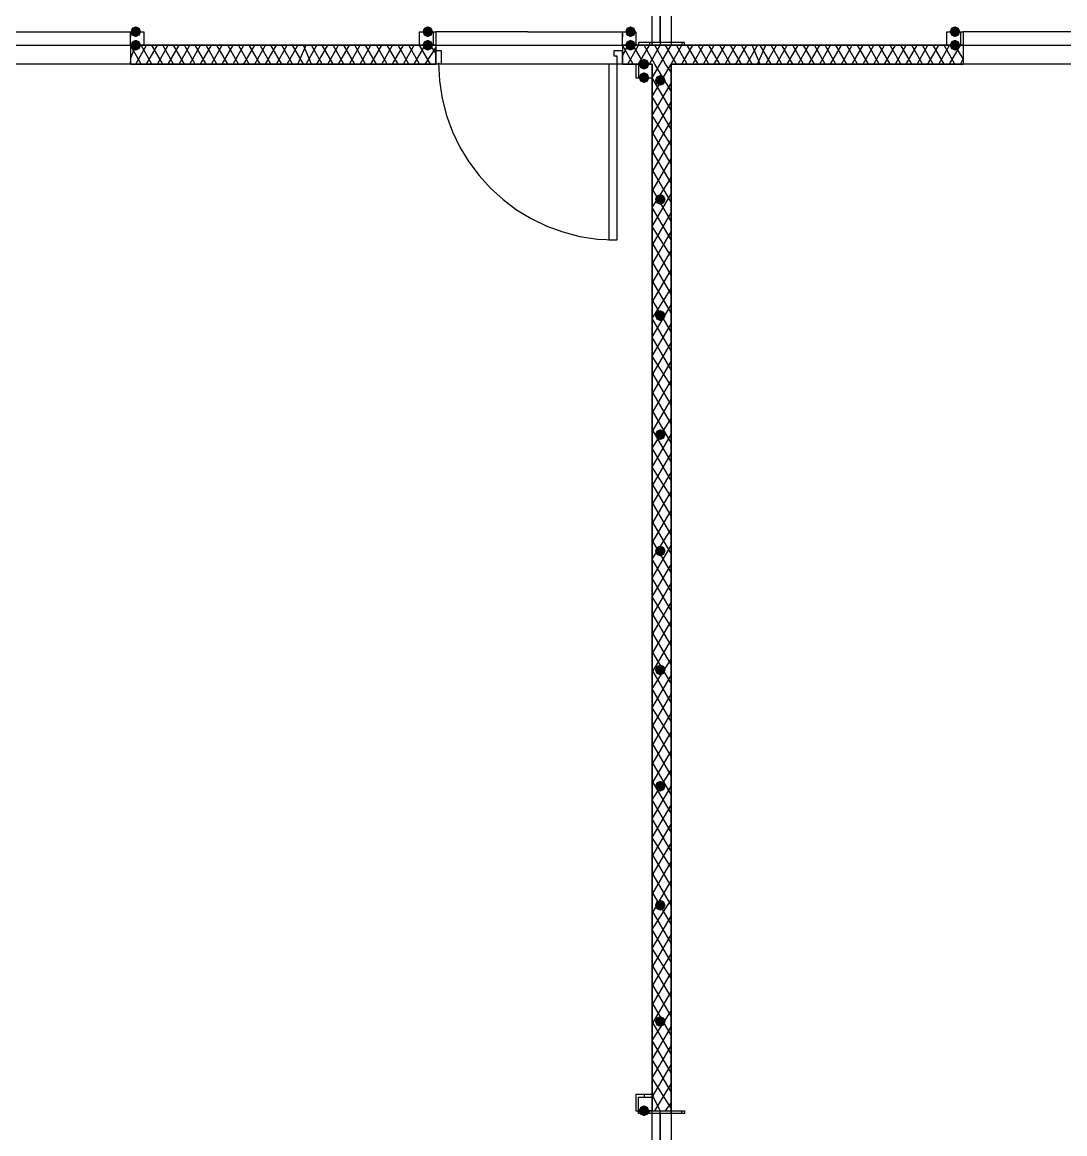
# Model space of a CAD drawing. Header units: millimetres. Extents: x 0 to 420, y 0 to 297.
# Drawn here: x 210.78 to 227.1, y 123.3 to 140.69 of the extents above; entities that cross this region are included whole.
import ezdxf

# ---------------------------------------------------------------- set-up
doc = ezdxf.new("R2010")
doc.units = ezdxf.units.MM
doc.layers.get('0').update_dxf_attribs({"linetype": 'CONTINUOUS'})

msp = doc.modelspace()

# ---------------------------------------------------------------- hatches: boundary and pattern name
at = {"true_color": 0x000007}
for points in [[(212.640333, 140.546667), (212.615463, 140.486871), (212.555667, 140.462), (212.495871, 140.486871), (212.471, 140.546667), (212.495871, 140.606462), (212.555667, 140.631333), (212.615462, 140.606463)], [(217.212333, 140.546667), (217.187462, 140.486871), (217.127667, 140.462), (217.067871, 140.486871), (217.043, 140.546667), (217.067871, 140.606462), (217.127667, 140.631333), (217.187462, 140.606463)], [(220.387333, 140.546667), (220.362462, 140.486871), (220.302667, 140.462), (220.242871, 140.486871), (220.218, 140.546667), (220.242871, 140.606462), (220.302667, 140.631333), (220.362462, 140.606463)], [(225.467333, 140.546667), (225.442463, 140.486871), (225.382667, 140.462), (225.322871, 140.486871), (225.298, 140.546667), (225.322871, 140.606462), (225.382667, 140.631333), (225.442462, 140.606463)], [(212.640333, 140.335), (212.615463, 140.275204), (212.555667, 140.250333), (212.495871, 140.275204), (212.471, 140.335), (212.495871, 140.394796), (212.555667, 140.419667), (212.615462, 140.394796)], [(217.212333, 140.335), (217.187462, 140.275204), (217.127667, 140.250333), (217.067871, 140.275204), (217.043, 140.335), (217.067871, 140.394796), (217.127667, 140.419667), (217.187462, 140.394796)], [(220.387333, 140.335), (220.362462, 140.275204), (220.302667, 140.250333), (220.242871, 140.275204), (220.218, 140.335), (220.242871, 140.394796), (220.302667, 140.419667), (220.362462, 140.394796)], [(225.467333, 140.335), (225.442463, 140.275204), (225.382667, 140.250333), (225.322871, 140.275204), (225.298, 140.335), (225.322871, 140.394796), (225.382667, 140.419667), (225.442462, 140.394796)], [(220.599, 140.038667), (220.574129, 139.978871), (220.514333, 139.954), (220.454537, 139.978871), (220.429667, 140.038667), (220.454537, 140.098462), (220.514333, 140.123333), (220.574129, 140.098463)], [(220.599, 139.827), (220.574129, 139.767204), (220.514333, 139.742333), (220.454537, 139.767204), (220.429667, 139.827), (220.454537, 139.886796), (220.514333, 139.911667), (220.574129, 139.886796)], [(220.853, 139.784667), (220.828129, 139.724871), (220.768333, 139.7), (220.708538, 139.724871), (220.683667, 139.784667), (220.708537, 139.844462), (220.768333, 139.869333), (220.828129, 139.844463)], [(220.853, 137.922), (220.828129, 137.862204), (220.768333, 137.837333), (220.708538, 137.862204), (220.683667, 137.922), (220.708537, 137.981796), (220.768333, 138.006667), (220.828129, 137.981796)], [(220.853, 136.101667), (220.828129, 136.041871), (220.768333, 136.017), (220.708538, 136.041871), (220.683667, 136.101667), (220.708537, 136.161462), (220.768333, 136.186333), (220.828129, 136.161463)], [(220.853, 134.239), (220.828129, 134.179204), (220.768333, 134.154333), (220.708538, 134.179204), (220.683667, 134.239), (220.708537, 134.298796), (220.768333, 134.323667), (220.828129, 134.298796)], [(220.853, 132.418667), (220.828129, 132.358871), (220.768333, 132.334), (220.708538, 132.358871), (220.683667, 132.418667), (220.708537, 132.478462), (220.768333, 132.503333), (220.828129, 132.478463)], [(220.853, 130.556), (220.828129, 130.496204), (220.768333, 130.471333), (220.708538, 130.496204), (220.683667, 130.556), (220.708537, 130.615796), (220.768333, 130.640667), (220.828129, 130.615796)], [(220.853, 128.735667), (220.828129, 128.675871), (220.768333, 128.651), (220.708538, 128.675871), (220.683667, 128.735667), (220.708537, 128.795462), (220.768333, 128.820333), (220.828129, 128.795463)], [(220.853, 126.873), (220.828129, 126.813204), (220.768333, 126.788333), (220.708538, 126.813204), (220.683667, 126.873), (220.708537, 126.932796), (220.768333, 126.957667), (220.828129, 126.932796)], [(220.853, 125.052667), (220.828129, 124.992871), (220.768333, 124.968), (220.708538, 124.992871), (220.683667, 125.052667), (220.708537, 125.112462), (220.768333, 125.137333), (220.828129, 125.112463)], [(220.599, 123.655667), (220.574129, 123.595871), (220.514333, 123.571), (220.454537, 123.595871), (220.429667, 123.655667), (220.454537, 123.715462), (220.514333, 123.740333), (220.574129, 123.715463)]]:
    msp.add_hatch(color=0, dxfattribs=at).paths.add_polyline_path(points, flags=0)

# ---------------------------------------------------------------- linework, layer by layer
at = {"color": 0, "true_color": 0x000007}
for points in [[(203.538667, 151.468667), (203.538667, 140.335), (220.641333, 140.335), (220.641333, 151.468667)], [(220.937667, 151.468667), (220.937667, 140.335), (238.548333, 140.335), (238.548333, 151.468667)], [(221.149333, 141.054667), (220.429667, 141.054667), (220.429667, 141.012333), (220.768333, 141.012333), (220.768333, 140.377333), (220.429667, 140.377333), (220.429667, 140.335), (221.149333, 140.335), (221.149333, 140.377333), (220.768333, 140.377333), (220.768333, 141.012333), (221.149333, 141.012333)], [(217.000667, 140.546667), (217.212333, 140.546667), (217.212333, 140.335), (217.000667, 140.335), (217.000667, 140.546667), (217.254667, 140.546667), (217.254667, 140.335), (217.000667, 140.335)], [(225.255667, 140.546667), (225.467333, 140.546667), (225.467333, 140.335), (225.255667, 140.335), (225.255667, 140.546667), (225.509667, 140.546667), (225.509667, 140.335), (225.255667, 140.335)], [(217.339333, 140.250333), (217.339333, 140.165667), (217.339333, 140.038667), (217.254667, 140.038667), (217.254667, 140.250333)], [(217.254667, 140.038667), (217.254667, 140.250333)], [(220.175667, 140.250333), (220.175667, 140.038667), (220.091, 140.038667), (220.091, 140.165667), (220.048667, 140.165667), (220.048667, 140.250333)], [(220.175667, 140.038667), (220.175667, 140.250333)], [(220.641333, 105.537), (220.641333, 140.038667), (216.916, 140.038667), (203.750333, 140.038667), (203.538667, 140.038667), (203.538667, 105.537)], [(220.091, 137.287), (220.091, 140.038667), (219.964, 140.038667), (219.964, 137.287)], [(220.641333, 140.038667), (220.429667, 140.038667), (220.429667, 139.827), (220.641333, 139.827), (220.641333, 140.038667), (220.387333, 140.038667), (220.387333, 139.827), (220.641333, 139.827)], [(220.937667, 105.537), (238.548333, 105.537), (238.548333, 140.038667), (234.315, 140.038667), (221.149333, 140.038667), (220.937667, 140.038667)], [(220.641333, 123.909667), (220.387333, 123.909667), (220.387333, 123.655667), (220.641333, 123.655667)], [(220.641333, 123.867333), (220.641333, 123.655667), (220.429667, 123.655667), (220.429667, 123.867333)], [(221.149333, 122.936), (220.429667, 122.936), (220.429667, 122.978333), (220.768333, 122.978333), (220.768333, 123.613333), (220.429667, 123.613333), (220.429667, 123.655667), (221.149333, 123.655667), (221.149333, 123.613333), (220.768333, 123.613333), (220.768333, 122.978333), (221.149333, 122.978333)]]:
    msp.add_lwpolyline(points, close=True, dxfattribs=at)
for points in [[(220.768333, 141.054667), (220.768333, 140.335)], [(210.269667, 140.546667), (212.471, 140.546667), (212.682667, 140.546667), (212.682667, 140.335), (212.471, 140.335), (212.471, 140.546667), (212.682667, 140.546667), (212.682667, 140.335), (212.471, 140.335), (212.471, 140.546667), (212.471, 140.462)], [(210.269667, 140.335), (212.471, 140.335), (212.471, 140.462)], [(218.694, 140.546667), (217.254667, 140.546667), (217.254667, 140.462)], [(217.254667, 140.462), (217.254667, 140.335), (218.694, 140.335)], [(218.694, 140.546667), (220.175667, 140.546667), (220.387333, 140.546667), (220.387333, 140.335), (220.175667, 140.335), (220.175667, 140.546667), (220.387333, 140.546667), (220.387333, 140.335), (220.175667, 140.335), (220.175667, 140.546667), (220.175667, 140.462)], [(218.694, 140.335), (220.175667, 140.335), (220.175667, 140.462)], [(227.668667, 140.546667), (225.509667, 140.546667), (225.509667, 140.462)], [(225.509667, 140.462), (225.509667, 140.335), (227.668667, 140.335)], [(212.471, 140.123333), (212.555667, 140.335)], [(212.640333, 140.038667), (212.471, 140.335)], [(212.471, 140.335), (212.471, 140.038667)], [(212.471, 140.335), (212.471, 140.038667)], [(217.254667, 140.335), (212.471, 140.335)], [(212.555667, 140.038667), (212.725, 140.335)], [(212.809667, 140.038667), (212.640333, 140.335)], [(212.725, 140.038667), (212.894333, 140.335)], [(212.979, 140.038667), (212.809667, 140.335)], [(212.894333, 140.038667), (213.063667, 140.335)], [(213.148333, 140.038667), (212.979, 140.335)], [(213.063667, 140.038667), (213.233, 140.335)], [(213.317667, 140.038667), (213.148333, 140.335)], [(213.233, 140.038667), (213.402333, 140.335)], [(213.487, 140.038667), (213.317667, 140.335)], [(213.402333, 140.038667), (213.571667, 140.335)], [(213.656333, 140.038667), (213.487, 140.335)], [(213.571667, 140.038667), (213.741, 140.335)], [(213.825667, 140.038667), (213.656333, 140.335)], [(213.741, 140.038667), (213.910333, 140.335)], [(213.995, 140.038667), (213.825667, 140.335)], [(213.910333, 140.038667), (214.079667, 140.335)], [(214.164333, 140.038667), (213.995, 140.335)], [(214.079667, 140.038667), (214.249, 140.335)], [(214.333667, 140.038667), (214.164333, 140.335)], [(214.249, 140.038667), (214.418333, 140.335)], [(214.503, 140.038667), (214.333667, 140.335)], [(214.418333, 140.038667), (214.587667, 140.335)], [(214.672333, 140.038667), (214.503, 140.335)], [(214.587667, 140.038667), (214.757, 140.335)], [(214.841667, 140.038667), (214.672333, 140.335)], [(214.757, 140.038667), (214.926333, 140.335)], [(215.011, 140.038667), (214.841667, 140.335)], [(214.926333, 140.038667), (215.095667, 140.335)], [(215.180333, 140.038667), (215.011, 140.335)], [(215.095667, 140.038667), (215.222667, 140.335)], [(215.307333, 140.038667), (215.180333, 140.335)], [(215.222667, 140.038667), (215.392, 140.335)], [(215.476667, 140.038667), (215.307333, 140.335)], [(215.392, 140.038667), (215.561333, 140.335)], [(215.646, 140.038667), (215.476667, 140.335)], [(215.561333, 140.038667), (215.730667, 140.335)], [(215.815333, 140.038667), (215.646, 140.335)], [(215.730667, 140.038667), (215.9, 140.335)], [(215.984667, 140.038667), (215.815333, 140.335)], [(215.9, 140.038667), (216.069333, 140.335)], [(216.154, 140.038667), (215.984667, 140.335)], [(216.069333, 140.038667), (216.238667, 140.335)], [(216.323333, 140.038667), (216.154, 140.335)], [(216.238667, 140.038667), (216.408, 140.335)], [(216.492667, 140.038667), (216.323333, 140.335)], [(216.408, 140.038667), (216.577333, 140.335)], [(216.662, 140.038667), (216.492667, 140.335)], [(216.577333, 140.038667), (216.746667, 140.335)], [(216.831333, 140.038667), (216.662, 140.335)], [(216.746667, 140.038667), (216.916, 140.335)], [(217.000667, 140.038667), (216.831333, 140.335)], [(216.916, 140.038667), (217.085333, 140.335)], [(217.17, 140.038667), (217.000667, 140.335)], [(217.085333, 140.038667), (217.254667, 140.292667)], [(217.254667, 140.208), (217.17, 140.335)], [(217.254667, 140.335), (217.254667, 140.250333), (217.254667, 140.038667)], [(217.254667, 140.335), (217.254667, 140.250333)], [(220.175667, 140.165667), (220.260333, 140.335)], [(220.345, 140.038667), (220.175667, 140.335)], [(220.175667, 140.335), (220.175667, 140.250333), (220.175667, 140.038667)], [(220.175667, 140.335), (220.175667, 140.250333)], [(225.509667, 140.335), (220.175667, 140.335)], [(220.260333, 140.038667), (220.429667, 140.335)], [(220.514333, 140.038667), (220.345, 140.335)], [(220.429667, 140.377333), (220.429667, 140.335)], [(220.429667, 140.038667), (220.599, 140.335)], [(220.683667, 140.038667), (220.514333, 140.335)], [(220.599, 140.377333), (220.599, 140.335)], [(220.599, 140.038667), (220.768333, 140.335)], [(220.853, 140.038667), (220.683667, 140.335)], [(220.768333, 140.038667), (220.937667, 140.335)], [(221.022333, 140.038667), (220.853, 140.335)], [(220.937667, 140.377333), (220.937667, 140.335)], [(220.937667, 140.038667), (221.107, 140.335)], [(221.191667, 140.038667), (221.022333, 140.335)], [(221.107, 140.377333), (221.107, 140.335)], [(221.107, 140.038667), (221.276333, 140.335)], [(221.361, 140.038667), (221.191667, 140.335)], [(221.276333, 140.038667), (221.445667, 140.335)], [(221.530333, 140.038667), (221.361, 140.335)], [(221.445667, 140.038667), (221.615, 140.335)], [(221.699667, 140.038667), (221.530333, 140.335)], [(221.615, 140.038667), (221.784333, 140.335)], [(221.869, 140.038667), (221.699667, 140.335)], [(221.784333, 140.038667), (221.953667, 140.335)], [(222.038333, 140.038667), (221.869, 140.335)], [(221.953667, 140.038667), (222.123, 140.335)], [(222.207667, 140.038667), (222.038333, 140.335)], [(222.123, 140.038667), (222.292333, 140.335)], [(222.334667, 140.038667), (222.207667, 140.335)], [(222.292333, 140.038667), (222.419333, 140.335)], [(222.504, 140.038667), (222.334667, 140.335)], [(222.419333, 140.038667), (222.588667, 140.335)], [(222.673333, 140.038667), (222.504, 140.335)], [(222.588667, 140.038667), (222.758, 140.335)], [(222.842667, 140.038667), (222.673333, 140.335)], [(222.758, 140.038667), (222.927333, 140.335)], [(223.012, 140.038667), (222.842667, 140.335)], [(222.927333, 140.038667), (223.096667, 140.335)], [(223.181333, 140.038667), (223.012, 140.335)], [(223.096667, 140.038667), (223.266, 140.335)], [(223.350667, 140.038667), (223.181333, 140.335)], [(223.266, 140.038667), (223.435333, 140.335)], [(223.52, 140.038667), (223.350667, 140.335)], [(223.435333, 140.038667), (223.604667, 140.335)], [(223.689333, 140.038667), (223.52, 140.335)], [(223.604667, 140.038667), (223.774, 140.335)], [(223.858667, 140.038667), (223.689333, 140.335)], [(223.774, 140.038667), (223.943333, 140.335)], [(224.028, 140.038667), (223.858667, 140.335)], [(223.943333, 140.038667), (224.112667, 140.335)], [(224.197333, 140.038667), (224.028, 140.335)], [(224.112667, 140.038667), (224.282, 140.335)], [(224.366667, 140.038667), (224.197333, 140.335)], [(224.282, 140.038667), (224.451333, 140.335)], [(224.536, 140.038667), (224.366667, 140.335)], [(224.451333, 140.038667), (224.620667, 140.335)], [(224.705333, 140.038667), (224.536, 140.335)], [(224.620667, 140.038667), (224.79, 140.335)], [(224.874667, 140.038667), (224.705333, 140.335)], [(224.79, 140.038667), (224.959333, 140.335)], [(225.044, 140.038667), (224.874667, 140.335)], [(224.959333, 140.038667), (225.128667, 140.335)], [(225.213333, 140.038667), (225.044, 140.335)], [(225.128667, 140.038667), (225.298, 140.335)], [(225.382667, 140.038667), (225.213333, 140.335)], [(225.298, 140.038667), (225.467333, 140.335)], [(225.509667, 140.123333), (225.382667, 140.335)], [(225.509667, 140.335), (225.509667, 140.038667)], [(225.509667, 140.335), (225.509667, 140.038667)], [(212.471, 140.038667), (212.471, 140.081)], [(220.175667, 140.038667), (220.175667, 140.081)], [(225.467333, 140.038667), (225.509667, 140.123333)], [(212.471, 140.038667), (217.254667, 140.038667)], [(217.297, 140.059833), (217.311316, 139.776327), (217.353334, 139.501011), (217.421661, 139.235278), (217.514903, 138.980521), (217.631666, 138.738136), (217.770556, 138.509516), (217.93018, 138.296054), (218.109144, 138.099144), (218.306054, 137.92018), (218.519516, 137.760556), (218.748136, 137.621666), (218.990521, 137.504903), (219.245278, 137.411661), (219.511011, 137.343334), (219.786327, 137.301316), (220.069833, 137.287)], [(220.175667, 140.038667), (220.641333, 140.038667)], [(220.641333, 139.827), (220.768333, 140.038667)], [(220.641333, 139.530667), (220.937667, 140.038667)], [(220.641333, 140.038667), (220.641333, 123.655667), (220.937667, 123.655667), (220.937667, 140.038667)], [(220.937667, 139.615333), (220.683667, 140.038667)], [(220.937667, 139.911667), (220.853, 140.038667)], [(220.937667, 140.038667), (225.509667, 140.038667)], [(220.937667, 139.319), (220.641333, 139.827)], [(220.641333, 139.234333), (220.937667, 139.742333)], [(220.937667, 139.022667), (220.641333, 139.530667)], [(220.641333, 138.938), (220.937667, 139.446)], [(220.937667, 138.768667), (220.641333, 139.234333)], [(220.641333, 138.641667), (220.937667, 139.149667)], [(220.937667, 138.472333), (220.641333, 138.980333)], [(220.641333, 138.345333), (220.937667, 138.853333)], [(220.937667, 138.176), (220.641333, 138.684)], [(220.641333, 138.049), (220.937667, 138.557)], [(220.937667, 137.879667), (220.641333, 138.387667)], [(220.641333, 137.795), (220.937667, 138.260667)], [(220.937667, 137.583333), (220.641333, 138.091333)], [(220.641333, 137.498667), (220.937667, 138.006667)], [(220.937667, 137.287), (220.641333, 137.795)], [(220.641333, 137.202333), (220.937667, 137.710333)], [(220.937667, 137.033), (220.641333, 137.498667)], [(220.641333, 136.906), (220.937667, 137.414)], [(220.937667, 136.736667), (220.641333, 137.244667)], [(220.641333, 136.609667), (220.937667, 137.117667)], [(220.937667, 136.440333), (220.641333, 136.948333)], [(220.641333, 136.313333), (220.937667, 136.821333)], [(220.937667, 136.144), (220.641333, 136.652)], [(220.641333, 136.059333), (220.937667, 136.525)], [(220.937667, 135.847667), (220.641333, 136.355667)], [(220.641333, 135.763), (220.937667, 136.271)], [(220.937667, 135.551333), (220.641333, 136.059333)], [(220.641333, 135.466667), (220.937667, 135.974667)], [(220.937667, 135.255), (220.641333, 135.763)], [(220.641333, 135.170333), (220.937667, 135.678333)], [(220.937667, 135.001), (220.641333, 135.466667)], [(220.641333, 134.874), (220.937667, 135.382)], [(220.937667, 134.704667), (220.641333, 135.212667)], [(220.641333, 134.577667), (220.937667, 135.085667)], [(220.937667, 134.408333), (220.641333, 134.916333)], [(220.641333, 134.281333), (220.937667, 134.789333)], [(220.937667, 134.112), (220.641333, 134.62)], [(220.641333, 134.027333), (220.937667, 134.493)], [(220.937667, 133.815667), (220.641333, 134.323667)], [(220.641333, 133.731), (220.937667, 134.239)], [(220.937667, 133.519333), (220.641333, 134.027333)], [(220.641333, 133.434667), (220.937667, 133.942667)], [(220.937667, 133.265333), (220.641333, 133.731)], [(220.641333, 133.138333), (220.937667, 133.646333)], [(220.937667, 132.969), (220.641333, 133.477)], [(220.641333, 132.842), (220.937667, 133.35)], [(220.937667, 132.672667), (220.641333, 133.180667)], [(220.641333, 132.545667), (220.937667, 133.053667)], [(220.937667, 132.376333), (220.641333, 132.884333)], [(220.641333, 132.291667), (220.937667, 132.757333)], [(220.937667, 132.08), (220.641333, 132.588)], [(220.641333, 131.995333), (220.937667, 132.503333)], [(220.937667, 131.783667), (220.641333, 132.291667)], [(220.641333, 131.699), (220.937667, 132.207)], [(220.937667, 131.487333), (220.641333, 131.995333)], [(220.641333, 131.402667), (220.937667, 131.910667)], [(220.937667, 131.233333), (220.641333, 131.699)], [(220.641333, 131.106333), (220.937667, 131.614333)], [(220.937667, 130.937), (220.641333, 131.445)], [(220.641333, 130.81), (220.937667, 131.318)], [(220.937667, 130.640667), (220.641333, 131.148667)], [(220.641333, 130.513667), (220.937667, 131.021667)], [(220.937667, 130.344333), (220.641333, 130.852333)], [(220.641333, 130.259667), (220.937667, 130.725333)], [(220.937667, 130.048), (220.641333, 130.556)], [(220.641333, 129.963333), (220.937667, 130.471333)], [(220.937667, 129.751667), (220.641333, 130.259667)], [(220.641333, 129.667), (220.937667, 130.175)], [(220.937667, 129.497667), (220.641333, 129.963333)], [(220.641333, 129.370667), (220.937667, 129.878667)], [(220.937667, 129.201333), (220.641333, 129.709333)], [(220.641333, 129.074333), (220.937667, 129.582333)], [(220.937667, 128.905), (220.641333, 129.413)], [(220.641333, 128.778), (220.937667, 129.286)], [(220.937667, 128.608667), (220.641333, 129.116667)], [(220.641333, 128.524), (220.937667, 128.989667)], [(220.937667, 128.312333), (220.641333, 128.820333)], [(220.641333, 128.227667), (220.937667, 128.735667)], [(220.937667, 128.016), (220.641333, 128.524)], [(220.641333, 127.931333), (220.937667, 128.439333)], [(220.937667, 127.719667), (220.641333, 128.227667)], [(220.641333, 127.635), (220.937667, 128.143)], [(220.937667, 127.465667), (220.641333, 127.931333)], [(220.641333, 127.338667), (220.937667, 127.846667)], [(220.937667, 127.169333), (220.641333, 127.677333)], [(220.641333, 127.042333), (220.937667, 127.550333)], [(220.937667, 126.873), (220.641333, 127.381)], [(220.641333, 126.746), (220.937667, 127.254)], [(220.937667, 126.576667), (220.641333, 127.084667)], [(220.641333, 126.492), (220.937667, 126.957667)], [(220.937667, 126.280333), (220.641333, 126.788333)], [(220.641333, 126.195667), (220.937667, 126.703667)], [(220.937667, 125.984), (220.641333, 126.492)], [(220.641333, 125.899333), (220.937667, 126.407333)], [(220.937667, 125.73), (220.641333, 126.195667)], [(220.641333, 125.603), (220.937667, 126.111)], [(220.937667, 125.433667), (220.641333, 125.941667)], [(220.641333, 125.306667), (220.937667, 125.814667)], [(220.937667, 125.137333), (220.641333, 125.645333)], [(220.641333, 125.010333), (220.937667, 125.518333)], [(220.937667, 124.841), (220.641333, 125.349)], [(220.641333, 124.756333), (220.937667, 125.222)], [(220.937667, 124.544667), (220.641333, 125.052667)], [(220.641333, 124.46), (220.937667, 124.968)], [(220.937667, 124.248333), (220.641333, 124.756333)], [(220.641333, 124.163667), (220.937667, 124.671667)], [(220.937667, 123.952), (220.641333, 124.46)], [(220.641333, 123.867333), (220.937667, 124.375333)], [(220.937667, 123.698), (220.641333, 124.163667)], [(220.683667, 123.655667), (220.937667, 124.079)], [(220.514333, 123.909667), (220.514333, 123.867333)], [(220.768333, 123.655667), (220.641333, 123.909667)], [(220.853, 123.655667), (220.937667, 123.782667)], [(220.429667, 123.613333), (220.429667, 123.655667)], [(220.599, 123.613333), (220.599, 123.655667)], [(220.768333, 122.936), (220.768333, 123.655667)], [(220.937667, 123.613333), (220.937667, 123.655667)], [(221.107, 123.613333), (221.107, 123.655667)]]:
    msp.add_lwpolyline(points, dxfattribs=at)

doc.saveas('drawing.dxf')
